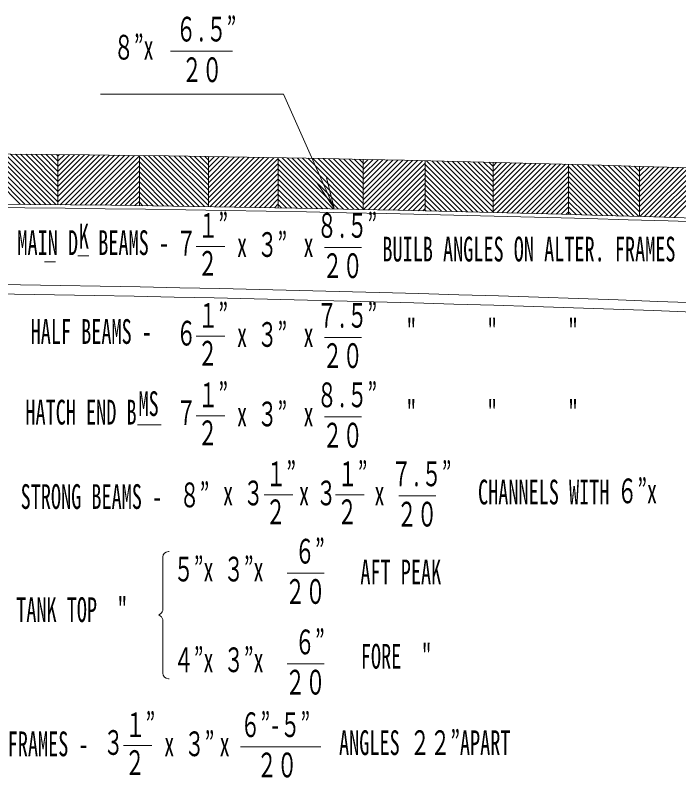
# Model space of a CAD drawing. Units: millimetres, scale not verified. Extents: x -8222 to 8222, y -5815 to 5815.
# Drawn here: x 269 to 1448, y -2553 to -1198 of the extents above; entities that cross this region are included whole.
import ezdxf
from ezdxf.enums import TextEntityAlignment as Align

# ---------------------------------------------------------------- set-up
doc = ezdxf.new("R2010")
doc.units = ezdxf.units.MM
doc.header["$LTSCALE"] = 20
doc.layers.add('0-0_0', color=3, linetype='Continuous', lineweight=18)
doc.layers.add('0-2_寸法', color=2, linetype='Continuous', lineweight=18)
doc.styles.add('ＭＳ ゴシック', font='')
doc.styles.get('ＭＳ ゴシック').set_extended_font_data('MS Gothic')

msp = doc.modelspace()

# ---------------------------------------------------------------- linework, layer by layer
at = {"layer": '0-0_0'}
for p, q in [((313.94, -1533.86), (229.35, -1449.27)), ((323.02, -1533.95), (233.15, -1444.09)), ((332.09, -1534.05), (242.21, -1444.17)), ((341.17, -1534.14), (251.27, -1444.25)), ((344.9, -1528.89), (260.34, -1444.33)), ((344.9, -1519.91), (269.4, -1444.42)), ((344.9, -1510.93), (278.47, -1444.5)), ((344.9, -1501.95), (287.54, -1444.59)), ((344.9, -1492.97), (296.61, -1444.68)), ((344.9, -1483.99), (305.68, -1444.77)), ((344.9, -1475.01), (314.75, -1444.86)), ((344.9, -1466.03), (323.82, -1444.96)), ((344.9, -1457.05), (332.9, -1445.05)), ((344.9, -1448.07), (341.97, -1445.15)), ((344.9, -1445.18), (344.9, -1534.18)), ((344.9, -1448.08), (347.77, -1445.21)), ((344.9, -1457.06), (356.65, -1445.31)), ((344.9, -1466.04), (365.53, -1445.41)), ((344.9, -1475.02), (374.41, -1445.51)), ((344.9, -1484.01), (383.29, -1445.61)), ((344.9, -1492.99), (392.17, -1445.71)), ((344.9, -1501.97), (401.05, -1445.81)), ((344.9, -1510.95), (409.92, -1445.92)), ((344.9, -1519.93), (418.79, -1446.03)), ((344.9, -1528.91), (427.67, -1446.14)), ((348.56, -1534.22), (436.54, -1446.25)), ((357.44, -1534.32), (445.41, -1446.36)), ((366.32, -1534.42), (454.27, -1446.47)), ((375.2, -1534.52), (463.14, -1446.58)), ((384.08, -1534.62), (472, -1446.7)), ((392.96, -1534.73), (480.87, -1446.82)), ((401.83, -1534.83), (489.45, -1447.22)), ((489.45, -1535.94), (489.45, -1446.93)), ((577.71, -1537.2), (489.45, -1448.94)), ((586.83, -1537.34), (496.52, -1447.03)), ((595.95, -1537.48), (505.62, -1447.15)), ((605.07, -1537.62), (514.73, -1447.28)), ((612.05, -1535.62), (523.84, -1447.41)), ((612.05, -1526.64), (532.95, -1447.53)), ((612.05, -1517.66), (542.06, -1447.67)), ((612.05, -1508.68), (551.17, -1447.8)), ((612.05, -1499.7), (560.28, -1447.93)), ((612.05, -1490.72), (569.4, -1448.07)), ((612.05, -1481.74), (578.52, -1448.2)), ((612.05, -1472.76), (587.63, -1448.34)), ((612.05, -1463.78), (596.75, -1448.48)), ((612.05, -1454.8), (605.88, -1448.62)), ((612.05, -1448.72), (612.05, -1537.73)), ((612.05, -1450.34), (613.64, -1448.74)), ((612.05, -1459.32), (622.48, -1448.88)), ((612.05, -1468.3), (631.32, -1449.03)), ((612.05, -1477.28), (640.16, -1449.17)), ((612.05, -1486.26), (649, -1449.31)), ((612.05, -1495.24), (657.83, -1449.46)), ((612.05, -1504.22), (666.66, -1449.61)), ((612.05, -1513.2), (675.5, -1449.75)), ((612.05, -1522.18), (684.33, -1449.9)), ((612.05, -1531.16), (693.16, -1450.05)), ((304.87, -1533.77), (229.35, -1458.25)), ((410.71, -1534.94), (489.45, -1456.2)), ((568.6, -1537.07), (489.45, -1457.92)), ((614.42, -1537.77), (701.98, -1450.21)), ((623.26, -1537.91), (710.81, -1450.36)), ((632.1, -1538.05), (719.63, -1450.52)), ((640.94, -1538.2), (728.46, -1450.67)), ((649.77, -1538.34), (736.01, -1452.1)), ((658.61, -1538.49), (736.01, -1461.08)), ((736.01, -1539.83), (736.01, -1450.81)), ((824.47, -1541.49), (736.01, -1453.04)), ((815.31, -1541.31), (736.01, -1462.02)), ((833.63, -1541.67), (742.89, -1450.93)), ((842.79, -1541.86), (752.04, -1451.1)), ((851.96, -1542.04), (761.19, -1451.27)), ((861.13, -1542.23), (770.34, -1451.44)), ((870.29, -1542.41), (779.49, -1451.61)), ((879.46, -1542.6), (788.64, -1451.78)), ((887.12, -1541.28), (797.8, -1451.96)), ((887.12, -1532.3), (806.95, -1452.13)), ((887.12, -1523.32), (816.11, -1452.31)), ((887.12, -1514.34), (825.27, -1452.49)), ((887.12, -1505.36), (834.43, -1452.67)), ((887.12, -1496.38), (843.59, -1452.85)), ((887.12, -1487.4), (852.76, -1453.04)), ((887.12, -1478.42), (861.92, -1453.22)), ((887.12, -1469.44), (871.09, -1453.41)), ((887.12, -1460.46), (880.26, -1453.6)), ((887.12, -1453.74), (887.12, -1542.76)), ((887.12, -1462.64), (895.83, -1453.92)), ((887.12, -1471.62), (904.63, -1454.11)), ((887.12, -1480.6), (913.42, -1454.29)), ((887.12, -1489.58), (922.22, -1454.48)), ((887.12, -1498.56), (931.01, -1454.67)), ((887.12, -1507.54), (939.8, -1454.86)), ((887.12, -1516.52), (948.59, -1455.05)), ((887.12, -1525.5), (957.37, -1455.25)), ((887.12, -1534.48), (966.16, -1455.44)), ((887.8, -1542.78), (974.94, -1455.64)), ((896.6, -1542.96), (983.73, -1455.83)), ((905.39, -1543.15), (992.51, -1456.03)), ((914.19, -1543.33), (997.34, -1460.18)), ((997.34, -1545.17), (997.34, -1456.14)), ((1081.59, -1547.16), (997.34, -1462.92)), ((1090.79, -1547.39), (999.6, -1456.19)), ((1100, -1547.61), (1008.79, -1456.4)), ((1109.21, -1547.84), (1017.98, -1456.62)), ((1117.69, -1547.35), (1027.18, -1456.83)), ((1117.69, -1538.37), (1036.37, -1457.05)), ((1117.69, -1529.39), (1045.57, -1457.26)), ((1117.69, -1520.41), (1054.77, -1457.48)), ((1117.69, -1511.43), (1063.97, -1457.7)), ((1117.69, -1502.45), (1073.17, -1457.93)), ((1117.69, -1493.47), (1082.38, -1458.15)), ((1117.69, -1484.48), (1091.58, -1458.37)), ((1117.69, -1475.5), (1100.79, -1458.6)), ((1117.69, -1466.52), (1110, -1458.83)), ((1117.69, -1459.02), (1117.69, -1548.05)), ((1117.69, -1465.55), (1124.06, -1459.18)), ((1117.69, -1474.53), (1132.82, -1459.4)), ((1117.69, -1483.51), (1141.58, -1459.63)), ((1117.69, -1492.49), (1150.33, -1459.85)), ((1117.69, -1501.47), (1159.09, -1460.07)), ((1117.69, -1510.45), (1167.84, -1460.3)), ((1117.69, -1519.43), (1176.6, -1460.53)), ((1117.69, -1528.41), (1185.35, -1460.76)), ((1117.69, -1537.39), (1194.1, -1460.99)), ((1117.69, -1546.37), (1202.84, -1461.22)), ((1124.81, -1548.23), (1211.59, -1461.45)), ((1133.57, -1548.46), (1220.34, -1461.69)), ((1142.33, -1548.68), (1229.08, -1461.93)), ((1151.08, -1548.9), (1237.82, -1462.16)), ((1159.84, -1549.13), (1246.56, -1462.4)), ((1251.95, -1551.59), (1251.95, -1462.55)), ((1349.21, -1554.36), (1257.56, -1462.7)), ((1358.46, -1554.63), (1266.79, -1462.96)), ((1367.72, -1554.9), (1276.03, -1463.22)), ((1376.97, -1555.18), (1285.27, -1463.48)), ((295.8, -1533.68), (229.35, -1467.23)), ((286.73, -1533.59), (229.35, -1476.21)), ((419.58, -1535.04), (489.45, -1465.18)), ((428.45, -1535.15), (489.45, -1474.16)), ((559.48, -1536.93), (489.45, -1466.9)), ((550.37, -1536.8), (489.45, -1475.88)), ((667.44, -1538.63), (736.01, -1470.06)), ((806.15, -1541.14), (736.01, -1471)), ((922.98, -1543.52), (997.34, -1469.16)), ((1072.38, -1546.94), (997.34, -1471.9)), ((1168.59, -1549.36), (1251.95, -1466)), ((1177.34, -1549.58), (1251.95, -1474.98)), ((1339.96, -1554.09), (1251.95, -1466.07)), ((1330.71, -1553.82), (1251.95, -1475.05)), ((1377.88, -1547.11), (1294.51, -1463.74)), ((1377.88, -1538.13), (1303.75, -1464)), ((1377.88, -1529.15), (1313, -1464.26)), ((1377.88, -1520.17), (1322.24, -1464.53)), ((1377.88, -1511.19), (1331.49, -1464.8)), ((1377.88, -1502.21), (1340.74, -1465.07)), ((1377.88, -1493.23), (1349.99, -1465.34)), ((1377.88, -1484.25), (1359.24, -1465.61)), ((1377.88, -1475.27), (1368.5, -1465.88)), ((1377.88, -1466.29), (1377.75, -1466.16)), ((1377.88, -1466.16), (1377.88, -1555.21)), ((1377.88, -1474.77), (1386.24, -1466.41)), ((1377.88, -1483.75), (1394.96, -1466.67)), ((1377.88, -1492.73), (1403.67, -1466.94)), ((1377.88, -1501.71), (1412.39, -1467.2)), ((1377.88, -1510.69), (1421.1, -1467.47)), ((1377.88, -1519.67), (1429.82, -1467.74)), ((1377.88, -1528.65), (1438.53, -1468)), ((1377.88, -1537.63), (1447.24, -1468.27)), ((1377.88, -1546.61), (1455.95, -1468.55)), ((1378.26, -1555.22), (1464.65, -1468.82)), ((1386.97, -1555.48), (1473.36, -1469.09)), ((1395.69, -1555.74), (1482.06, -1469.37)), ((1404.41, -1556.01), (1490.77, -1469.65)), ((1413.12, -1556.27), (1499.47, -1469.92)), ((1421.84, -1556.54), (1505.58, -1472.8)), ((277.66, -1533.5), (229.35, -1485.19)), ((437.32, -1535.26), (489.45, -1483.14)), ((541.25, -1536.66), (489.45, -1484.86)), ((676.27, -1538.78), (736.01, -1479.04)), ((685.1, -1538.93), (736.01, -1488.02)), ((797, -1540.96), (736.01, -1479.98)), ((787.84, -1540.79), (736.01, -1488.96)), ((931.77, -1543.71), (997.34, -1478.14)), ((940.56, -1543.9), (997.34, -1487.12)), ((1063.18, -1546.71), (997.34, -1480.88)), ((1053.98, -1546.49), (997.34, -1489.86)), ((1186.09, -1549.81), (1251.95, -1483.96)), ((1321.46, -1553.55), (1251.95, -1484.03)), ((1430.55, -1556.81), (1505.58, -1481.78)), ((446.19, -1535.38), (489.45, -1492.12)), ((455.06, -1535.49), (489.45, -1501.1)), ((532.14, -1536.53), (489.45, -1493.84)), ((523.03, -1536.4), (489.45, -1502.82)), ((693.93, -1539.08), (736.01, -1497)), ((778.69, -1540.61), (736.01, -1497.94)), ((949.35, -1544.09), (997.34, -1496.1)), ((1044.78, -1546.27), (997.34, -1498.84)), ((1194.84, -1550.04), (1251.95, -1492.94)), ((1203.59, -1550.28), (1251.95, -1501.92)), ((1312.21, -1553.28), (1251.95, -1493.02)), ((1302.97, -1553.02), (1251.95, -1502)), ((1439.26, -1557.08), (1505.58, -1490.76)), ((463.92, -1535.6), (489.45, -1510.08)), ((513.92, -1536.28), (489.45, -1511.8)), ((702.76, -1539.24), (736.01, -1505.98)), ((711.58, -1539.39), (736.01, -1514.96)), ((769.54, -1540.44), (736.01, -1506.92)), ((760.39, -1540.27), (736.01, -1515.9)), ((958.13, -1544.29), (997.34, -1505.08)), ((966.92, -1544.48), (997.34, -1514.06)), ((1035.58, -1546.06), (997.34, -1507.82)), ((1026.38, -1545.84), (997.34, -1516.8)), ((1212.34, -1550.51), (1251.95, -1510.9)), ((1293.73, -1552.76), (1251.95, -1510.98)), ((472.79, -1535.72), (489.45, -1519.06)), ((481.65, -1535.84), (489.45, -1528.04)), ((504.82, -1536.15), (489.45, -1520.78)), ((495.71, -1536.03), (489.45, -1529.76)), ((720.41, -1539.55), (736.01, -1523.94)), ((751.24, -1540.1), (736.01, -1524.88)), ((975.7, -1544.68), (997.34, -1523.04)), ((1017.19, -1545.63), (997.34, -1525.78)), ((1221.08, -1550.75), (1251.95, -1519.88)), ((1229.83, -1550.98), (1251.95, -1528.86)), ((1284.48, -1552.5), (1251.95, -1519.96)), ((1275.25, -1552.24), (1251.95, -1528.94)), ((729.23, -1539.7), (736.01, -1532.92)), ((742.09, -1539.94), (736.01, -1533.86)), ((984.48, -1544.88), (997.34, -1532.02)), ((993.26, -1545.08), (997.34, -1541)), ((1008, -1545.41), (997.34, -1534.76)), ((998.81, -1545.2), (997.34, -1543.74)), ((1238.57, -1551.22), (1251.95, -1537.84)), ((1266.01, -1551.98), (1251.95, -1537.92)), ((1247.31, -1551.46), (1251.95, -1546.82)), ((1256.77, -1551.72), (1251.95, -1546.9))]:
    msp.add_line(p, q, dxfattribs=at)
for centre, radius, start, end in [((-240.48, -55706.3), 54264.28, 85.55492, 90.28314), ((-241.06, -55719.1), 54188.08, 85.43781, 90.35577), ((-241.06, -55719.1), 54181.73, 85.43757, 90.27401), ((-498.46, -53579.81), 51908.92, 85.0014, 90.0019), ((-494.61, -53613.84), 51925.98, 85.00947, 90.02016)]:
    msp.add_arc(centre, radius, start, end, dxfattribs=at)
at = {"layer": '0-2_寸法'}
for p, q in [((654.9, -1261.37), (544.59, -1261.37)), ((420.47, -1337.64), (745.71, -1337.64)), ((835.53, -1540.55), (745.71, -1337.64)), ((835.53, -1540.55), (822.1, -1486.19)), ((835.53, -1540.55), (804.32, -1494.06)), ((641.2, -1608.28), (590.41, -1608.28)), ((883.91, -1610.22), (818.42, -1610.22)), ((380.11, -1625.4), (399.68, -1625.4)), ((320.79, -1635.48), (340.36, -1635.48)), ((641.2, -1768.13), (590.41, -1768.13)), ((883.91, -1770.06), (818.42, -1770.06)), ((641.2, -1909.5), (590.41, -1909.5)), ((883.91, -1911.43), (818.42, -1911.43)), ((486.08, -1925.6), (528.03, -1925.6)), ((761.91, -2049.91), (711.12, -2049.91)), ((888.92, -2049.91), (838.13, -2049.91)), ((1015.99, -2051.84), (950.51, -2051.84)), ((541.17, -2150.71), (542.24, -2150.71)), ((531.17, -2253.25), (531.17, -2160.71)), ((817.73, -2189.26), (752.25, -2189.26)), ((526.83, -2261.49), (524.01, -2263.43)), ((526.83, -2265.37), (524.01, -2263.43)), ((531.17, -2273.61), (531.17, -2366.8)), ((817.73, -2350.5), (752.25, -2350.5)), ((541.17, -2376.8), (542.24, -2376.8)), ((511.86, -2495.68), (461.07, -2495.68)), ((811.84, -2497.62), (669.33, -2497.62))]:
    msp.add_line(p, q, dxfattribs=at)
for centre, start, end in [((541.17, -2160.71), 90, 180), ((521.17, -2253.25), 304.50836, 0), ((521.17, -2273.61), 0, 55.49164), ((541.17, -2366.8), 180, 270)]:
    msp.add_arc(centre, 10, start, end, dxfattribs=at)

# ---------------------------------------------------------------- texts
at = {"layer": '0-2_寸法', "style": 'ＭＳ ゴシック', "width": 0.6}
for s, p in [('６.５”', (554.51, -1257.39)), ('８”x', (443.78, -1289.58)), ('２０', (564.82, -1329.52)), ('１”', (593.81, -1606.25)), ('８.５”', (804.68, -1606.23)), ('K', (381.9, -1625.28)), ('MAIN D  BEAMS - ', (272.79, -1636.88)), ('７', (554.75, -1637.9)), ('x ３”', (662.94, -1640.23)), ('x', (781.05, -1640.23)), ('BUILB ANGLES ON ALTER. FRAMES', (921.14, -1648.32)), ('２', (592.82, -1673.66)), ('２０', (814.49, -1677.8)), ('１”', (593.81, -1766.1)), ('７.５”', (804.68, -1766.08)), ('HALF BEAMS - ', (296.33, -1794.79)), ('６', (554.75, -1797.74)), ('x ３”', (662.94, -1800.07)), ('"       "       "', (963.55, -1794.22)), ('x', (781.05, -1800.07)), ('２', (592.82, -1833.5)), ('２０', (814.49, -1837.65)), ('１”', (593.81, -1907.46)), ('８.５”', (804.68, -1907.44)), ('MS', (487.94, -1923)), ('HATCH END B', (287.01, -1938.14)), ('７', (554.75, -1939.11)), ('x ３”', (662.94, -1941.44)), ('"       "       "', (963.55, -1939)), ('x', (781.05, -1941.44)), ('２', (592.82, -1974.87)), ('２０', (814.49, -1979.01)), ('１”', (714.52, -2047.87)), ('１”', (841.53, -2047.87)), ('７.５”', (936.77, -2047.85)), ('６”x', (1338.08, -2078.07)), ('STRONG BEAMS -', (278.54, -2088.15)), ('８”', (560.68, -2085.25)), ('x ３', (638.17, -2081.85)), ('３', (803.48, -2081.85)), ('CHANNELS WITH            B.PL.', (1091.09, -2080.14)), ('x', (773.08, -2081.85)), ('x', (907.04, -2081.85)), ('２', (713.53, -2115.28)), ('２', (840.54, -2115.28)), ('２０', (946.58, -2119.43)), ('６”', (765.51, -2185.27)), ('５”x ３”x', (550.25, -2217.06)), ('AFT PEAK', (882.02, -2222.06)), ('２０', (748.32, -2256.85)), ('TANK TOP  "', (270.66, -2289.08)), ('６”', (765.51, -2346.51)), ('FORE  "', (882.94, -2371.98)), ('４”x ３”x', (550.25, -2378.3)), ('２０', (748.32, -2418.08)), ('１”', (464.47, -2493.65)), ('６”-５”', (668.69, -2493.63)), ('ANGLES ２２”APART', (844.2, -2525.55)), ('MAIN   FRAMES - ', (129.89, -2527.7)), ('３', (425.41, -2525.3)), ('x ３”', (533.6, -2527.63)), ('x', (631.96, -2527.63)), ('２', (463.48, -2561.06)), ('２０', (697.91, -2565.2))]:
    msp.add_text(s, height=43.99, dxfattribs=at).set_placement(p, align=Align.BOTTOM_LEFT)
at = {"layer": '0-2_寸法', "color": 7, "style": 'ＭＳ ゴシック'}
for s, height, width, p in [('8.5”', 0.264, 1.2, (869.45, -1593.73)), ('MAIN D  BEAMS - ', 0.2639, 0.6, (292.65, -1619.7)), ('K', 0.22, 0.6, (328.7, -1614.21)), ('BUILB ANGLES ON ALTER. FRAMES', 0.2639, 0.6, (1126.29, -1619.7)), ('２０', 0.264, 0.6, (833.08, -1649.92))]:
    msp.add_text(s, height=height, dxfattribs=dict(at, width=width)).set_placement(p, align=Align.BOTTOM_LEFT)

doc.saveas('drawing.dxf')
